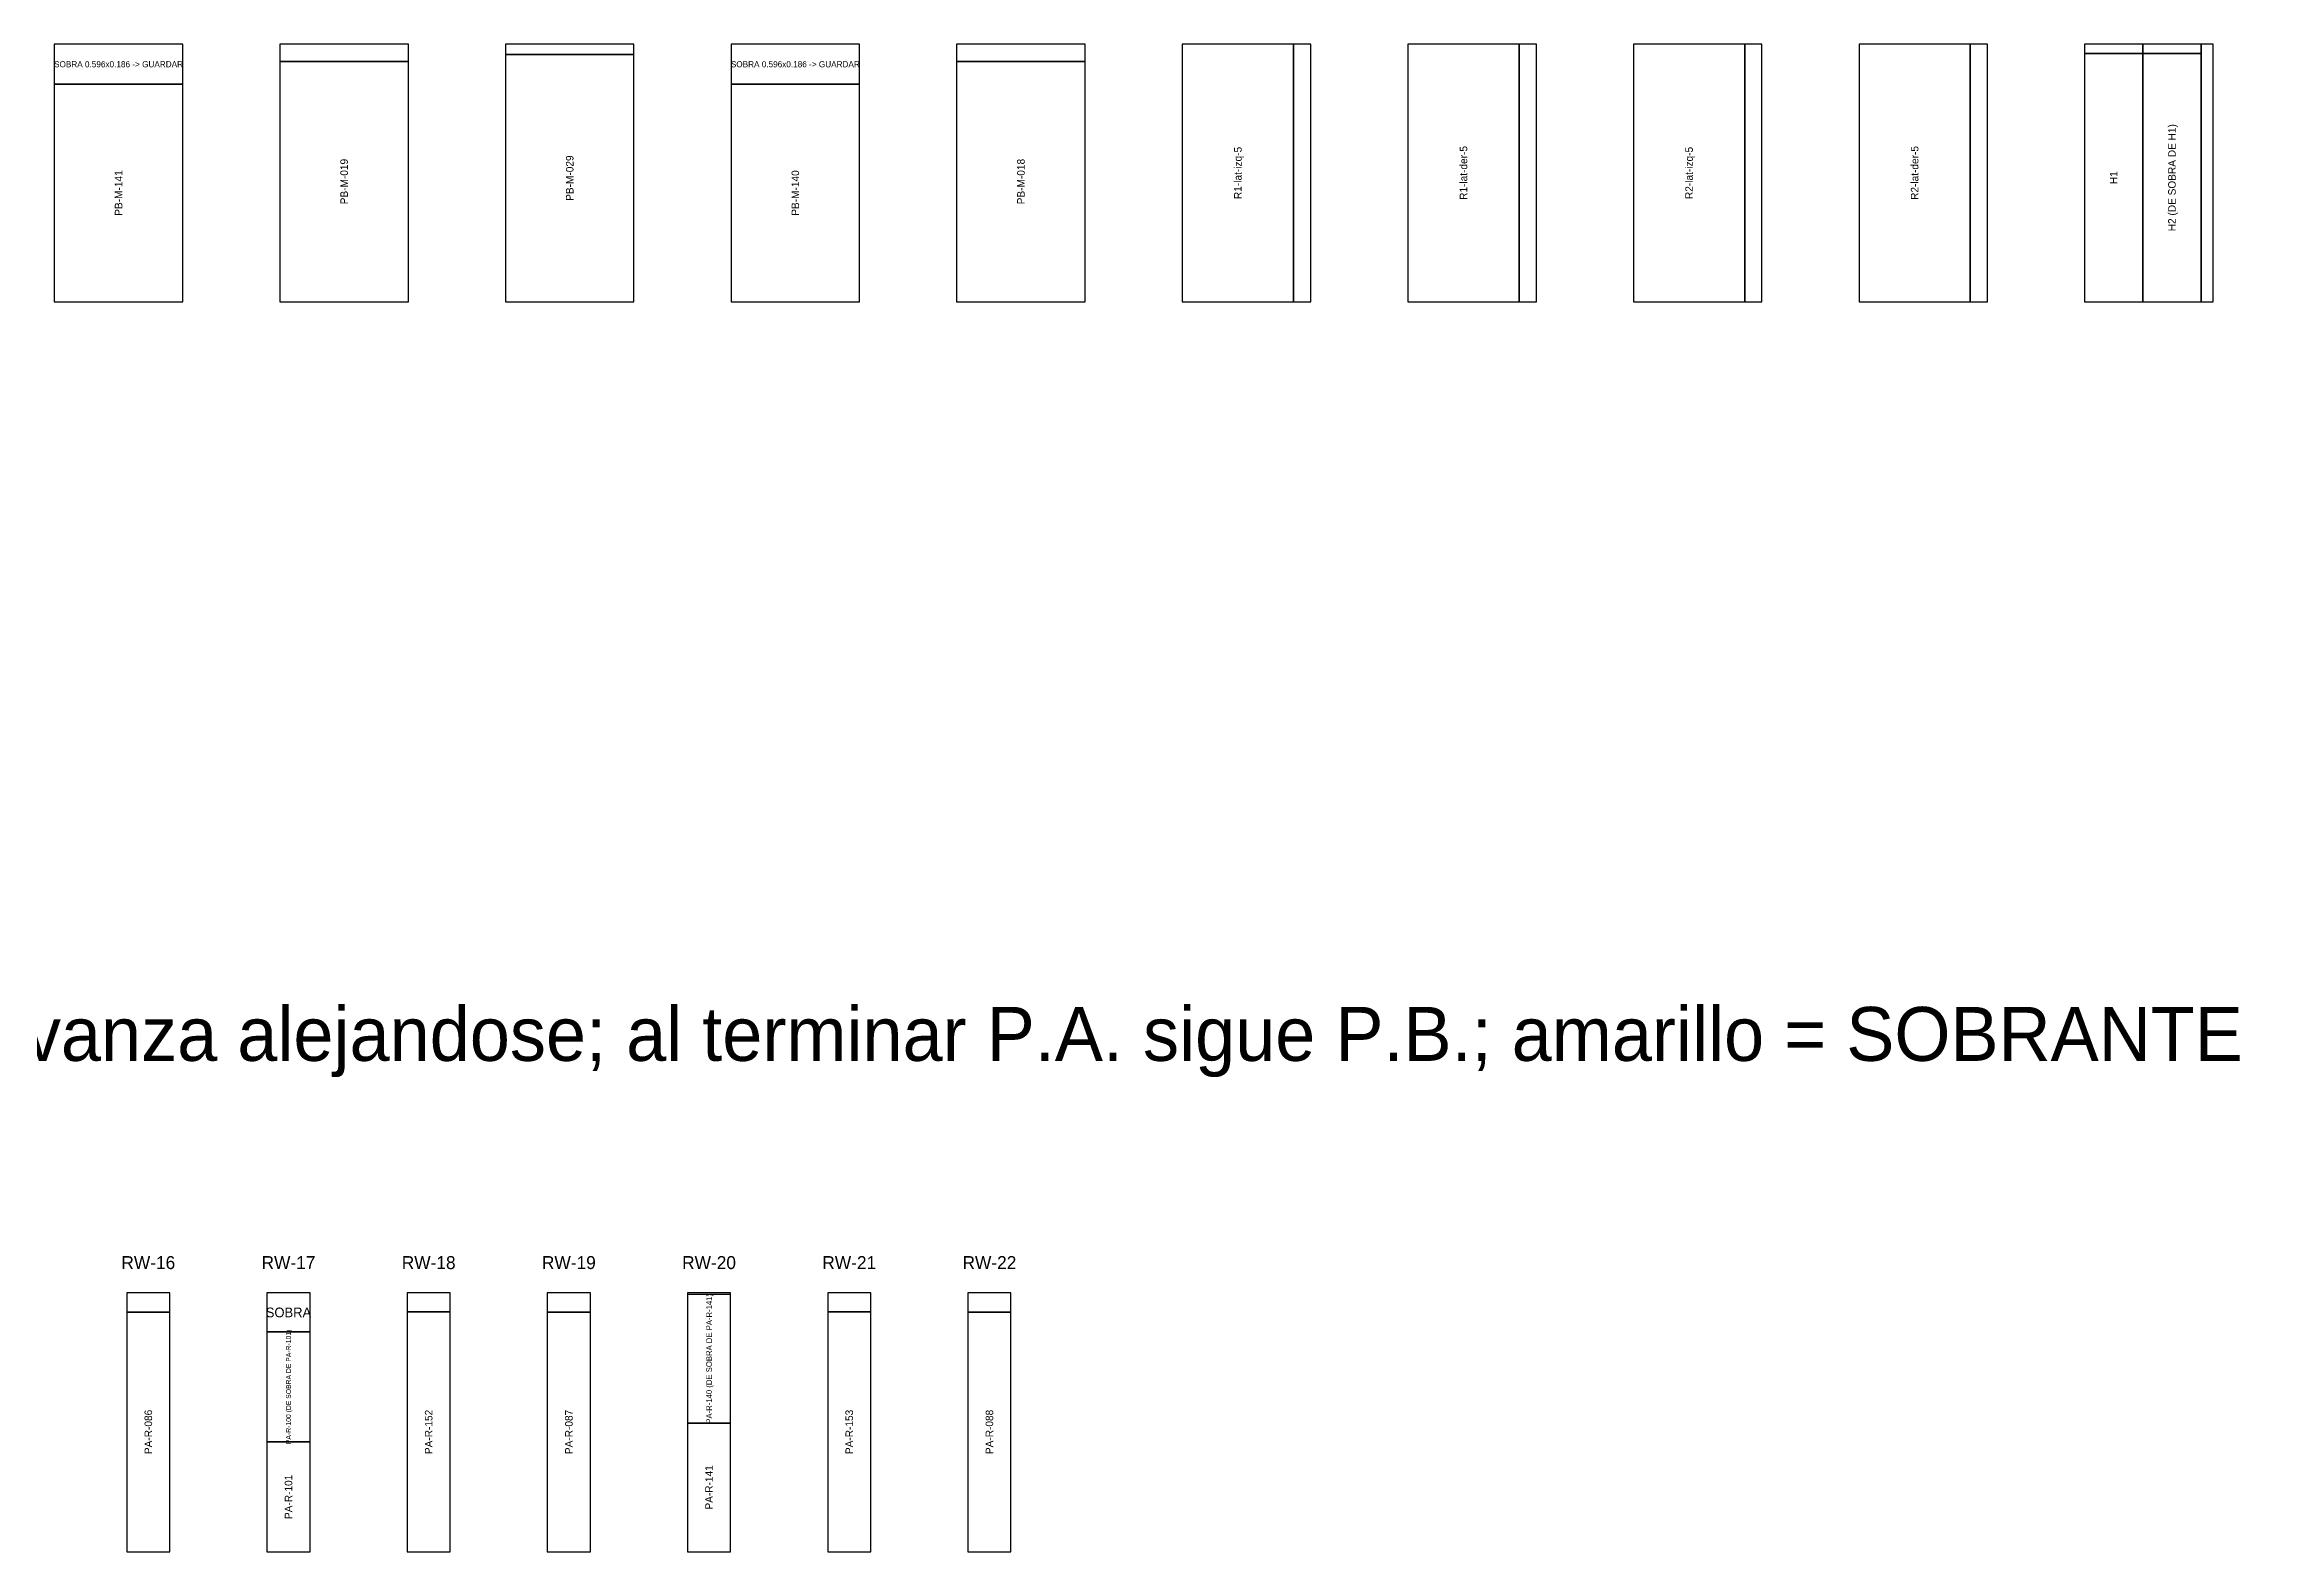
# Model space of a CAD drawing. Header units: metres. Extents: x 478.4 to 564, y -144.7 to -79.7.
# Drawn here: x 498.93 to 509.19, y -108.7 to -101.71 of the extents above; entities that cross this region are included whole.
import ezdxf
from ezdxf.enums import TextEntityAlignment as Align

# ---------------------------------------------------------------- set-up
doc = ezdxf.new("R2010")
doc.units = ezdxf.units.M
for name, color, linetype in [('PLAN-CORTE-DESPERDICIO', 1, 'Continuous'), ('PLAN-CORTE-PIEZAS-A-ABRIR', 7, 'Continuous'), ('PLAN-CORTE-RECORTES', 3, 'Continuous'), ('PLAN-CORTE-SOBRANTES', 2, 'Continuous'), ('PLAN-CORTE-TEXTOS', 5, 'Continuous')]:
    doc.layers.add(name, color=color, linetype=linetype)

msp = doc.modelspace()

# ---------------------------------------------------------------- linework, layer by layer
at = {"layer": 'PLAN-CORTE-DESPERDICIO'}
for points in [[(500.025, -101.792), (500.621, -101.792), (500.621, -101.712), (500.025, -101.712)], [(501.071, -101.76), (501.667, -101.76), (501.667, -101.712), (501.071, -101.712)], [(503.163, -101.792), (503.759, -101.792), (503.759, -101.712), (503.163, -101.712)], [(504.725, -102.906), (504.805, -102.906), (504.805, -101.712), (504.725, -101.712)], [(505.771, -102.906), (505.851, -102.906), (505.851, -101.712), (505.771, -101.712)], [(506.817, -102.906), (506.897, -102.906), (506.897, -101.712), (506.817, -101.712)], [(507.863, -102.906), (507.943, -102.906), (507.943, -101.712), (507.863, -101.712)], [(508.393, -101.756), (508.663, -101.756), (508.663, -101.712), (508.393, -101.712)], [(508.663, -101.756), (508.933, -101.756), (508.933, -101.712), (508.663, -101.712)], [(508.933, -102.906), (508.989, -102.906), (508.989, -101.712), (508.933, -101.712)], [(499.315, -107.59), (499.515, -107.59), (499.515, -107.5), (499.315, -107.5)], [(500.615, -107.589), (500.815, -107.589), (500.815, -107.5), (500.615, -107.5)], [(501.265, -107.59), (501.465, -107.59), (501.465, -107.5), (501.265, -107.5)], [(502.565, -107.589), (502.765, -107.589), (502.765, -107.5), (502.565, -107.5)], [(503.215, -107.59), (503.415, -107.59), (503.415, -107.5), (503.215, -107.5)]]:
    msp.add_lwpolyline(points, close=True, dxfattribs=at)
at = {"layer": 'PLAN-CORTE-PIEZAS-A-ABRIR'}
for points in [[(498.979, -102.906), (499.575, -102.906), (499.575, -101.712), (498.979, -101.712)], [(500.025, -102.906), (500.621, -102.906), (500.621, -101.712), (500.025, -101.712)], [(501.071, -102.906), (501.667, -102.906), (501.667, -101.712), (501.071, -101.712)], [(502.117, -102.906), (502.713, -102.906), (502.713, -101.712), (502.117, -101.712)], [(503.163, -102.906), (503.759, -102.906), (503.759, -101.712), (503.163, -101.712)], [(504.209, -102.906), (504.805, -102.906), (504.805, -101.712), (504.209, -101.712)], [(505.255, -102.906), (505.851, -102.906), (505.851, -101.712), (505.255, -101.712)], [(506.301, -102.906), (506.897, -102.906), (506.897, -101.712), (506.301, -101.712)], [(507.347, -102.906), (507.943, -102.906), (507.943, -101.712), (507.347, -101.712)], [(508.393, -102.906), (508.989, -102.906), (508.989, -101.712), (508.393, -101.712)], [(499.315, -108.7), (499.515, -108.7), (499.515, -107.5), (499.315, -107.5)], [(499.965, -108.7), (500.165, -108.7), (500.165, -107.5), (499.965, -107.5)], [(500.615, -108.7), (500.815, -108.7), (500.815, -107.5), (500.615, -107.5)], [(501.265, -108.7), (501.465, -108.7), (501.465, -107.5), (501.265, -107.5)], [(501.915, -108.7), (502.115, -108.7), (502.115, -107.5), (501.915, -107.5)], [(502.565, -108.7), (502.765, -108.7), (502.765, -107.5), (502.565, -107.5)], [(503.215, -108.7), (503.415, -108.7), (503.415, -107.5), (503.215, -107.5)]]:
    msp.add_lwpolyline(points, close=True, dxfattribs=at)
at = {"layer": 'PLAN-CORTE-RECORTES'}
for points in [[(504.209, -102.906), (504.725, -102.906), (504.725, -101.712), (504.209, -101.712)], [(505.255, -102.906), (505.771, -102.906), (505.771, -101.712), (505.255, -101.712)], [(506.301, -102.906), (506.817, -102.906), (506.817, -101.712), (506.301, -101.712)], [(507.347, -102.906), (507.863, -102.906), (507.863, -101.712), (507.347, -101.712)], [(500.025, -102.906), (500.621, -102.906), (500.621, -101.792), (500.025, -101.792)], [(501.071, -102.906), (501.667, -102.906), (501.667, -101.76), (501.071, -101.76)], [(503.163, -102.906), (503.759, -102.906), (503.759, -101.792), (503.163, -101.792)], [(508.393, -102.906), (508.663, -102.906), (508.663, -101.756), (508.393, -101.756)], [(508.663, -102.906), (508.933, -102.906), (508.933, -101.756), (508.663, -101.756)], [(498.979, -102.906), (499.575, -102.906), (499.575, -101.898), (498.979, -101.898)], [(502.117, -102.906), (502.713, -102.906), (502.713, -101.898), (502.117, -101.898)], [(501.915, -108.104), (502.115, -108.104), (502.115, -107.508), (501.915, -107.508)], [(499.315, -108.7), (499.515, -108.7), (499.515, -107.59), (499.315, -107.59)], [(500.615, -108.7), (500.815, -108.7), (500.815, -107.589), (500.615, -107.589)], [(501.265, -108.7), (501.465, -108.7), (501.465, -107.59), (501.265, -107.59)], [(502.565, -108.7), (502.765, -108.7), (502.765, -107.589), (502.565, -107.589)], [(503.215, -108.7), (503.415, -108.7), (503.415, -107.59), (503.215, -107.59)], [(499.965, -108.191), (500.165, -108.191), (500.165, -107.681), (499.965, -107.681)], [(501.915, -108.7), (502.115, -108.7), (502.115, -108.104), (501.915, -108.104)], [(499.965, -108.7), (500.165, -108.7), (500.165, -108.191), (499.965, -108.191)]]:
    msp.add_lwpolyline(points, close=True, dxfattribs=at)
at = {"layer": 'PLAN-CORTE-SOBRANTES'}
for points in [[(498.979, -101.898), (499.575, -101.898), (499.575, -101.712), (498.979, -101.712)], [(502.117, -101.898), (502.713, -101.898), (502.713, -101.712), (502.117, -101.712)], [(499.965, -107.681), (500.165, -107.681), (500.165, -107.5), (499.965, -107.5)]]:
    msp.add_lwpolyline(points, close=True, dxfattribs=at)

# ---------------------------------------------------------------- texts
at = {"layer": 'PLAN-CORTE-TEXTOS'}
for s, height, p in [('SOBRA 0.596x0.186 -> GUARDAR', 0.02838, (499.277, -101.805)), ('SOBRA 0.596x0.186 -> GUARDAR', 0.02838, (502.415, -101.805)), ('PLAN DE CORTE - ROYAL WALNUT  (87 piezas a abrir EN ORDEN: RW-01 = primer corte, PLANTA ALTA junto a la ESCALERA, y se avanza alejandose; al terminar P.A. sigue P.B.; amarillo = SOBRANTE con su medida -> GUARDAR EN RESERVA; rojo = desperdicio)', 0.25, (498.565, -106.3)), ('RW-16', 0.06, (499.415, -107.36)), ('RW-17', 0.06, (500.065, -107.36)), ('RW-18', 0.06, (500.715, -107.36)), ('RW-19', 0.06, (501.365, -107.36)), ('RW-20', 0.06, (502.015, -107.36)), ('RW-21', 0.06, (502.665, -107.36)), ('RW-22', 0.06, (503.315, -107.36)), ('SOBRA', 0.045, (500.065, -107.591))]:
    msp.add_text(s, height=height, dxfattribs=at).set_placement(p, align=Align.MIDDLE_CENTER)
for s, height, p in [('H2 (DE SOBRA DE H1)', 0.035, (508.798, -102.331)), ('PB-M-029', 0.035, (501.369, -102.333)), ('R1-lat-izq-5', 0.035, (504.467, -102.309)), ('R1-lat-der-5', 0.035, (505.513, -102.309)), ('R2-lat-izq-5', 0.035, (506.559, -102.309)), ('R2-lat-der-5', 0.035, (507.605, -102.309)), ('PB-M-141', 0.035, (499.277, -102.402)), ('PB-M-019', 0.035, (500.323, -102.349)), ('PB-M-140', 0.035, (502.415, -102.402)), ('PB-M-018', 0.035, (503.461, -102.349)), ('H1', 0.035, (508.528, -102.331)), ('PA-R-140 (DE SOBRA DE PA-R-141)', 0.0267, (502.015, -107.806)), ('PA-R-100 (DE SOBRA DE PA-R-101)', 0.02283, (500.065, -107.936)), ('PA-R-086', 0.035, (499.415, -108.145)), ('PA-R-152', 0.035, (500.715, -108.145)), ('PA-R-087', 0.035, (501.365, -108.145)), ('PA-R-153', 0.035, (502.665, -108.145)), ('PA-R-088', 0.035, (503.315, -108.145)), ('PA-R-101', 0.035, (500.065, -108.446)), ('PA-R-141', 0.035, (502.015, -108.402))]:
    msp.add_text(s, height=height, rotation=90, dxfattribs=at).set_placement(p, align=Align.MIDDLE_CENTER)

doc.saveas('drawing.dxf')
